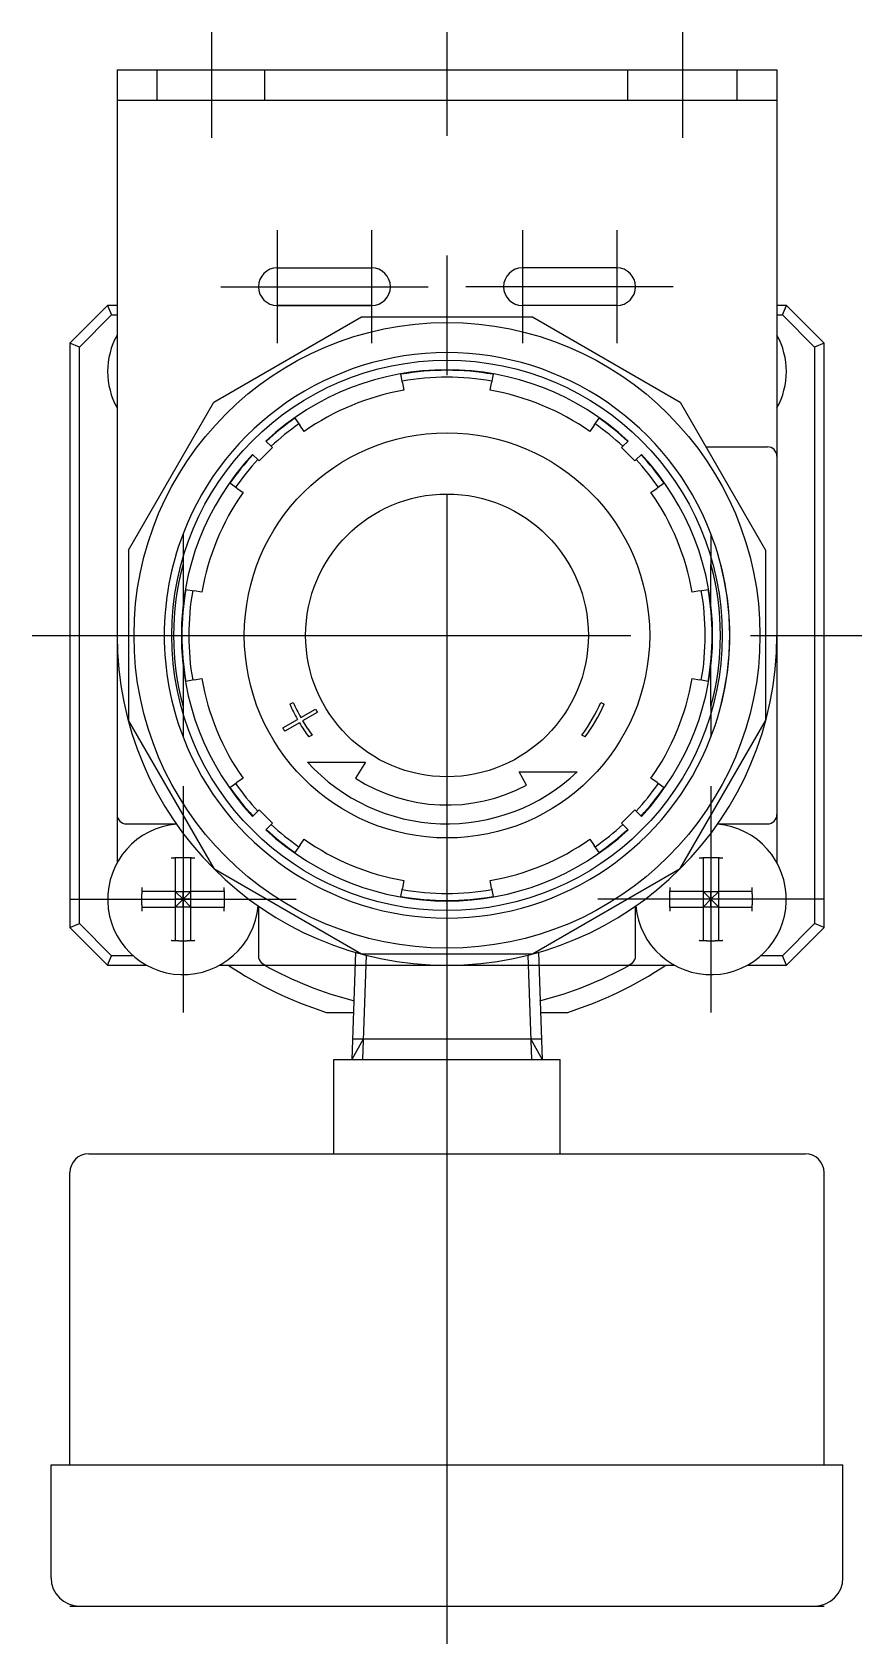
# Model space of a CAD drawing. Extents: x -36 to 182, y -116 to 186.
# Drawn here: x -22 to 22, y 100.2 to 185.7 of the extents above; entities that cross this region are included whole.
import ezdxf

# ---------------------------------------------------------------- set-up
doc = ezdxf.new("R2010")
doc.units = 0
doc.linetypes.add('CENTER', pattern=[50.8, 31.75, -6.35, 6.35, -6.35])
doc.linetypes.add('DASHED', pattern=[19.05, 12.7, -6.35])
doc.layers.get('0').update_dxf_attribs({"linetype": 'CONTINUOUS'})
doc.layers.add('CENTER', color=1, linetype='CENTER')

msp = doc.modelspace()

# ---------------------------------------------------------------- linework, layer by layer
at = {"color": 7, "linetype": 'CONTINUOUS'}
for p, q in [((-17.5, 183.701), (17.5, 183.701)), ((-17.5, 183.701), (-17.5, 141.637)), ((17.5, 183.701), (17.5, 141.637)), ((-17.5, 182.101), (17.5, 182.101)), ((-9, 173.201), (-4, 173.201)), ((9, 173.201), (4, 173.201)), ((-18, 171.201), (-20, 169.201)), ((-17.5, 171.201), (-18, 171.201)), ((-18, 171.201), (-17.793, 170.701)), ((-9, 171.201), (-4, 171.201)), ((-4, 171.201), (-9, 171.201)), ((9, 171.201), (4, 171.201)), ((9, 171.201), (4, 171.201)), ((18, 171.201), (17.5, 171.201)), ((17.793, 170.701), (18, 171.201)), ((20, 169.201), (18, 171.201)), ((-19.5, 168.994), (-17.793, 170.701)), ((-17.793, 170.701), (-17.5, 170.701)), ((-12.372, 166.073), (-4.528, 170.601)), ((-4.528, 170.601), (4.528, 170.601)), ((4.528, 170.601), (12.372, 166.073)), ((17.5, 170.701), (17.793, 170.701)), ((17.793, 170.701), (19.5, 168.994)), ((-20, 169.201), (-20, 138.201)), ((-19.5, 168.994), (-20, 169.201)), ((-19.5, 138.408), (-19.5, 168.994)), ((20, 169.201), (19.5, 168.994)), ((19.5, 168.994), (19.5, 138.408)), ((20, 138.201), (20, 169.201)), ((-2.364, 167.106), (-2.442, 167.553)), ((-2.364, 167.106), (-2.294, 166.709)), ((2.294, 166.709), (2.364, 167.106)), ((2.442, 167.553), (2.364, 167.106)), ((-16.9, 158.229), (-12.372, 166.073)), ((12.372, 166.073), (16.9, 158.229)), ((-8.068, 165.223), (-7.807, 164.851)), ((7.807, 164.851), (8.068, 165.223)), ((-7.576, 164.521), (-7.807, 164.851)), ((7.807, 164.851), (7.576, 164.521)), ((-10.293, 163.287), (-10.311, 163.305)), ((-9.97, 162.964), (-9.618, 163.319)), ((-9.618, 163.319), (-9.263, 163.671)), ((-9.604, 164.012), (-9.586, 163.994)), ((-9.586, 163.994), (-9.324, 163.732)), ((-9.264, 163.672), (-9.324, 163.732)), ((9.263, 163.671), (9.618, 163.319)), ((9.324, 163.732), (9.264, 163.672)), ((9.324, 163.732), (9.586, 163.994)), ((9.586, 163.994), (9.604, 164.012)), ((9.618, 163.319), (9.97, 162.964)), ((10.311, 163.305), (10.293, 163.287)), ((13.741, 163.701), (17, 163.701)), ((-10.293, 163.287), (-10.032, 163.025)), ((-10.032, 163.025), (-9.971, 162.965)), ((9.971, 162.965), (10.032, 163.025)), ((10.032, 163.025), (10.293, 163.287)), ((-11.15, 161.508), (-11.522, 161.769)), ((11.522, 161.769), (11.15, 161.508)), ((-11.15, 161.508), (-10.82, 161.277)), ((10.82, 161.277), (11.15, 161.508)), ((-14, 159.086), (-14, 157.476)), ((14, 159.086), (14, 157.476)), ((-16.9, 158.229), (-16.9, 149.173)), ((16.9, 158.229), (16.9, 149.173)), ((-14, 157.476), (-14, 155.301)), ((14, 155.301), (14, 157.476)), ((-13.852, 156.143), (-13.405, 156.064)), ((-13.008, 155.995), (-13.405, 156.064)), ((13.405, 156.064), (13.008, 155.995)), ((13.405, 156.064), (13.852, 156.143)), ((-14, 152.1), (-14, 149.926)), ((-13.405, 151.337), (-13.852, 151.258)), ((-13.405, 151.337), (-13.008, 151.407)), ((13.008, 151.407), (13.405, 151.337)), ((13.852, 151.258), (13.405, 151.337)), ((14, 149.926), (14, 152.1)), ((-14, 149.926), (-14, 148.316)), ((-8.333, 150.044), (-8.159, 150.145)), ((-7.757, 149.338), (-6.978, 149.788)), ((8.159, 150.145), (8.333, 150.044)), ((14, 149.926), (14, 148.316)), ((-16.9, 149.173), (-12.372, 141.329)), ((-8.71, 148.788), (-7.93, 149.238)), ((-7.83, 149.065), (-8.61, 148.615)), ((-6.878, 149.615), (-7.657, 149.165)), ((12.372, 141.329), (16.9, 149.173)), ((-7.159, 148.413), (-7.333, 148.312)), ((7.333, 148.312), (7.159, 148.413)), ((-7.392, 146.966), (-4.318, 146.966)), ((-4.318, 146.966), (-4.857, 146.124)), ((4.212, 145.747), (3.83, 146.467)), ((3.83, 146.467), (6.905, 146.467)), ((-11.522, 145.633), (-11.15, 145.894)), ((-10.82, 146.125), (-11.15, 145.894)), ((11.15, 145.894), (10.82, 146.125)), ((11.15, 145.894), (11.522, 145.633)), ((-17.5, 144.201), (-17.5, 144.121)), ((-17, 143.701), (-14.361, 143.701)), ((-10.311, 144.097), (-10.293, 144.115)), ((-10.293, 144.115), (-10.032, 144.376)), ((-9.971, 144.437), (-10.032, 144.376)), ((-9.97, 144.438), (-9.618, 144.083)), ((-9.618, 144.083), (-9.263, 143.731)), ((-9.586, 143.408), (-9.324, 143.669)), ((-9.324, 143.669), (-9.264, 143.73)), ((9.263, 143.731), (9.618, 144.083)), ((9.264, 143.73), (9.324, 143.669)), ((9.324, 143.669), (9.586, 143.408)), ((9.618, 144.083), (9.97, 144.438)), ((10.032, 144.376), (9.971, 144.437)), ((10.032, 144.376), (10.293, 144.115)), ((10.293, 144.115), (10.311, 144.097)), ((14.361, 143.701), (17, 143.701)), ((17.5, 144.121), (17.5, 144.201)), ((17.5, 144.121), (17.5, 143.201)), ((-9.586, 143.408), (-9.604, 143.39)), ((-7.807, 142.551), (-7.576, 142.881)), ((7.576, 142.881), (7.807, 142.551)), ((9.604, 143.39), (9.586, 143.408)), ((-7.807, 142.551), (-8.068, 142.179)), ((8.068, 142.179), (7.807, 142.551)), ((-14.415, 141.891), (-14.415, 140.116)), ((-13.585, 140.116), (-13.585, 141.891)), ((-12.372, 141.329), (-4.528, 136.801)), ((4.528, 136.801), (12.372, 141.329)), ((13.585, 141.891), (13.585, 140.116)), ((14.415, 140.116), (14.415, 141.891)), ((-2.442, 139.849), (-2.364, 140.296)), ((-2.294, 140.693), (-2.364, 140.296)), ((2.364, 140.296), (2.294, 140.693)), ((2.364, 140.296), (2.442, 139.849)), ((-14.415, 140.116), (-16.191, 140.116)), ((-14, 139.701), (-14.415, 140.116)), ((-14.415, 140.116), (-14.415, 139.286)), ((-14.415, 140.116), (-13.585, 140.116)), ((-14.415, 139.286), (-14, 139.701)), ((-14, 139.701), (-14.415, 139.701)), ((-14, 139.701), (-14, 140.116)), ((-13.585, 140.116), (-14, 139.701)), ((-14, 139.286), (-14, 139.701)), ((-14, 139.701), (-13.585, 139.286)), ((-13.585, 139.701), (-14, 139.701)), ((-11.809, 140.116), (-13.585, 140.116)), ((-13.585, 139.286), (-13.585, 140.116)), ((13.585, 140.116), (11.809, 140.116)), ((14, 139.701), (13.585, 140.116)), ((13.585, 140.116), (13.585, 139.286)), ((13.585, 140.116), (14.415, 140.116)), ((13.585, 139.286), (14, 139.701)), ((14, 139.701), (13.585, 139.701)), ((14, 139.701), (14, 140.116)), ((14.415, 140.116), (14, 139.701)), ((14, 139.286), (14, 139.701)), ((14, 139.701), (14.415, 139.286)), ((14.415, 139.701), (14, 139.701)), ((16.191, 140.116), (14.415, 140.116)), ((14.415, 139.286), (14.415, 140.116)), ((-16.191, 139.286), (-14.415, 139.286)), ((-14.415, 139.286), (-14.415, 137.51)), ((-13.585, 139.286), (-14.415, 139.286)), ((-13.585, 139.286), (-11.809, 139.286)), ((-13.585, 137.51), (-13.585, 139.286)), ((-10, 139.339), (-10, 136.701)), ((10, 136.701), (10, 139.339)), ((11.809, 139.286), (13.585, 139.286)), ((13.585, 139.286), (13.585, 137.51)), ((14.415, 139.286), (13.585, 139.286)), ((14.415, 139.286), (16.191, 139.286)), ((14.415, 137.51), (14.415, 139.286)), ((-20, 138.201), (-19.5, 138.408)), ((-20, 138.201), (-18, 136.201)), ((-17.793, 136.701), (-19.5, 138.408)), ((19.5, 138.408), (17.793, 136.701)), ((18, 136.201), (20, 138.201)), ((20, 138.201), (19.5, 138.408)), ((-4.857, 136.889), (-5.056, 131.201)), ((-4.528, 136.801), (4.528, 136.801)), ((4.857, 136.889), (5.056, 131.201)), ((-18, 136.201), (-17.793, 136.701)), ((-18, 136.201), (-15.936, 136.201)), ((-16.646, 136.701), (-17.793, 136.701)), ((-12.064, 136.201), (12.064, 136.201)), ((-9.58, 136.201), (-9.5, 136.201)), ((9.5, 136.201), (9.58, 136.201)), ((15.936, 136.201), (18, 136.201)), ((17.793, 136.701), (16.646, 136.701)), ((18, 136.201), (17.793, 136.701)), ((-6.403, 133.701), (-4.943, 133.701)), ((4.943, 133.701), (6.403, 133.701)), ((5.019, 132.272), (-5.019, 132.272)), ((-6, 131.201), (6, 131.201)), ((-6, 126.201), (-6, 131.201)), ((6, 126.201), (6, 131.201)), ((-19, 126.201), (19, 126.201)), ((-20, 109.701), (-20, 125.201)), ((20, 109.701), (20, 125.201)), ((-21, 103.701), (-21, 109.701)), ((-21, 109.701), (21, 109.701)), ((21, 103.701), (21, 109.701)), ((-20, 102.201), (20, 102.201))]:
    msp.add_line(p, q, dxfattribs=at)
at = {"color": 3, "linetype": 'DASHED'}
for p, q in [((-15.4, 183.701), (-15.4, 182.101)), ((-9.673, 183.701), (-9.672, 182.101)), ((9.6, 182.101), (9.6, 183.701)), ((15.4, 182.101), (15.4, 183.701))]:
    msp.add_line(p, q, dxfattribs=at)
at = {"color": 3, "linetype": 'CONTINUOUS'}
for p, q in [((-4.282, 136.733), (-4.475, 131.201)), ((4.282, 136.733), (4.475, 131.201)), ((-4.438, 132.272), (-5.056, 131.201)), ((4.438, 132.272), (5.056, 131.201))]:
    msp.add_line(p, q, dxfattribs=at)
at = {"color": 7, "linetype": 'CONTINUOUS'}
for points in [[(-13.373, 141.879, 0), (-13.383, 141.88, 0), (-13.393, 141.881, 0), (-13.403, 141.881, 0), (-13.412, 141.882, 0), (-13.422, 141.883, 0), (-13.432, 141.883, 0), (-13.442, 141.884, 0), (-13.452, 141.884, 0), (-13.461, 141.885, 0), (-13.471, 141.886, 0), (-13.481, 141.886, 0), (-13.491, 141.887, 0), (-13.5, 141.887, 0), (-13.51, 141.888, 0), (-13.52, 141.888, 0), (-13.53, 141.889, 0), (-13.54, 141.889, 0), (-13.549, 141.89, 0), (-13.559, 141.89, 0), (-13.569, 141.891, 0), (-13.579, 141.891, 0), (-13.588, 141.892, 0), (-13.598, 141.892, 0), (-13.608, 141.892, 0), (-13.618, 141.893, 0), (-13.628, 141.893, 0), (-13.637, 141.894, 0), (-13.647, 141.894, 0), (-13.657, 141.894, 0), (-13.667, 141.895, 0), (-13.677, 141.895, 0), (-13.686, 141.896, 0), (-13.696, 141.896, 0), (-13.706, 141.896, 0), (-13.716, 141.896, 0), (-13.726, 141.897, 0), (-13.735, 141.897, 0), (-13.745, 141.897, 0), (-13.755, 141.898, 0), (-13.765, 141.898, 0), (-13.774, 141.898, 0), (-13.784, 141.898, 0), (-13.794, 141.899, 0), (-13.804, 141.899, 0), (-13.814, 141.899, 0), (-13.823, 141.899, 0), (-13.833, 141.899, 0), (-13.843, 141.9, 0), (-13.853, 141.9, 0), (-13.863, 141.9, 0), (-13.873, 141.9, 0), (-13.882, 141.9, 0), (-13.892, 141.9, 0), (-13.902, 141.9, 0), (-13.912, 141.9, 0), (-13.921, 141.901, 0), (-13.931, 141.901, 0), (-13.941, 141.901, 0), (-13.951, 141.901, 0), (-13.961, 141.901, 0), (-13.971, 141.901, 0), (-13.98, 141.901, 0), (-13.99, 141.901, 0), (-14, 141.901, 0), (-14.01, 141.901, 0), (-14.02, 141.901, 0), (-14.029, 141.901, 0), (-14.039, 141.901, 0), (-14.049, 141.901, 0), (-14.059, 141.901, 0), (-14.069, 141.901, 0), (-14.079, 141.901, 0), (-14.088, 141.9, 0), (-14.098, 141.9, 0), (-14.108, 141.9, 0), (-14.118, 141.9, 0), (-14.127, 141.9, 0), (-14.137, 141.9, 0), (-14.147, 141.9, 0), (-14.157, 141.9, 0), (-14.167, 141.899, 0), (-14.177, 141.899, 0), (-14.186, 141.899, 0), (-14.196, 141.899, 0), (-14.206, 141.899, 0), (-14.216, 141.898, 0), (-14.226, 141.898, 0), (-14.235, 141.898, 0), (-14.245, 141.898, 0), (-14.255, 141.897, 0), (-14.265, 141.897, 0), (-14.274, 141.897, 0), (-14.284, 141.896, 0), (-14.294, 141.896, 0), (-14.304, 141.896, 0), (-14.314, 141.896, 0), (-14.323, 141.895, 0), (-14.333, 141.895, 0), (-14.343, 141.894, 0), (-14.353, 141.894, 0), (-14.363, 141.894, 0), (-14.372, 141.893, 0), (-14.382, 141.893, 0), (-14.392, 141.892, 0), (-14.402, 141.892, 0), (-14.412, 141.892, 0), (-14.421, 141.891, 0), (-14.431, 141.891, 0), (-14.441, 141.89, 0), (-14.451, 141.89, 0), (-14.46, 141.889, 0), (-14.47, 141.889, 0), (-14.48, 141.888, 0), (-14.49, 141.888, 0), (-14.5, 141.887, 0), (-14.509, 141.887, 0), (-14.519, 141.886, 0), (-14.529, 141.886, 0), (-14.539, 141.885, 0), (-14.548, 141.884, 0), (-14.558, 141.884, 0), (-14.568, 141.883, 0), (-14.578, 141.883, 0), (-14.588, 141.882, 0), (-14.597, 141.881, 0), (-14.607, 141.881, 0), (-14.617, 141.88, 0), (-14.627, 141.879, 0)], [(14.627, 141.879, 0), (14.617, 141.88, 0), (14.607, 141.881, 0), (14.597, 141.881, 0), (14.588, 141.882, 0), (14.578, 141.883, 0), (14.568, 141.883, 0), (14.558, 141.884, 0), (14.548, 141.884, 0), (14.539, 141.885, 0), (14.529, 141.886, 0), (14.519, 141.886, 0), (14.509, 141.887, 0), (14.5, 141.887, 0), (14.49, 141.888, 0), (14.48, 141.888, 0), (14.47, 141.889, 0), (14.46, 141.889, 0), (14.451, 141.89, 0), (14.441, 141.89, 0), (14.431, 141.891, 0), (14.421, 141.891, 0), (14.412, 141.892, 0), (14.402, 141.892, 0), (14.392, 141.892, 0), (14.382, 141.893, 0), (14.372, 141.893, 0), (14.363, 141.894, 0), (14.353, 141.894, 0), (14.343, 141.894, 0), (14.333, 141.895, 0), (14.323, 141.895, 0), (14.314, 141.896, 0), (14.304, 141.896, 0), (14.294, 141.896, 0), (14.284, 141.896, 0), (14.274, 141.897, 0), (14.265, 141.897, 0), (14.255, 141.897, 0), (14.245, 141.898, 0), (14.235, 141.898, 0), (14.226, 141.898, 0), (14.216, 141.898, 0), (14.206, 141.899, 0), (14.196, 141.899, 0), (14.186, 141.899, 0), (14.177, 141.899, 0), (14.167, 141.899, 0), (14.157, 141.9, 0), (14.147, 141.9, 0), (14.137, 141.9, 0), (14.127, 141.9, 0), (14.118, 141.9, 0), (14.108, 141.9, 0), (14.098, 141.9, 0), (14.088, 141.9, 0), (14.079, 141.901, 0), (14.069, 141.901, 0), (14.059, 141.901, 0), (14.049, 141.901, 0), (14.039, 141.901, 0), (14.029, 141.901, 0), (14.02, 141.901, 0), (14.01, 141.901, 0), (14, 141.901, 0), (13.99, 141.901, 0), (13.98, 141.901, 0), (13.971, 141.901, 0), (13.961, 141.901, 0), (13.951, 141.901, 0), (13.941, 141.901, 0), (13.931, 141.901, 0), (13.921, 141.901, 0), (13.912, 141.9, 0), (13.902, 141.9, 0), (13.892, 141.9, 0), (13.882, 141.9, 0), (13.873, 141.9, 0), (13.863, 141.9, 0), (13.853, 141.9, 0), (13.843, 141.9, 0), (13.833, 141.899, 0), (13.823, 141.899, 0), (13.814, 141.899, 0), (13.804, 141.899, 0), (13.794, 141.899, 0), (13.784, 141.898, 0), (13.774, 141.898, 0), (13.765, 141.898, 0), (13.755, 141.898, 0), (13.745, 141.897, 0), (13.735, 141.897, 0), (13.726, 141.897, 0), (13.716, 141.896, 0), (13.706, 141.896, 0), (13.696, 141.896, 0), (13.686, 141.896, 0), (13.677, 141.895, 0), (13.667, 141.895, 0), (13.657, 141.894, 0), (13.647, 141.894, 0), (13.637, 141.894, 0), (13.628, 141.893, 0), (13.618, 141.893, 0), (13.608, 141.892, 0), (13.598, 141.892, 0), (13.588, 141.892, 0), (13.579, 141.891, 0), (13.569, 141.891, 0), (13.559, 141.89, 0), (13.549, 141.89, 0), (13.54, 141.889, 0), (13.53, 141.889, 0), (13.52, 141.888, 0), (13.51, 141.888, 0), (13.5, 141.887, 0), (13.491, 141.887, 0), (13.481, 141.886, 0), (13.471, 141.886, 0), (13.461, 141.885, 0), (13.452, 141.884, 0), (13.442, 141.884, 0), (13.432, 141.883, 0), (13.422, 141.883, 0), (13.412, 141.882, 0), (13.403, 141.881, 0), (13.393, 141.881, 0), (13.383, 141.88, 0), (13.373, 141.879, 0)], [(-16.178, 140.327, 0), (-16.179, 140.318, 0), (-16.18, 140.308, 0), (-16.18, 140.298, 0), (-16.181, 140.288, 0), (-16.182, 140.279, 0), (-16.182, 140.269, 0), (-16.183, 140.259, 0), (-16.183, 140.249, 0), (-16.184, 140.24, 0), (-16.185, 140.23, 0), (-16.185, 140.22, 0), (-16.186, 140.21, 0), (-16.186, 140.2, 0), (-16.187, 140.191, 0), (-16.187, 140.181, 0), (-16.188, 140.171, 0), (-16.188, 140.161, 0), (-16.189, 140.152, 0), (-16.189, 140.142, 0), (-16.19, 140.132, 0), (-16.19, 140.122, 0), (-16.191, 140.112, 0), (-16.191, 140.103, 0), (-16.192, 140.093, 0), (-16.192, 140.083, 0), (-16.192, 140.073, 0), (-16.193, 140.064, 0), (-16.193, 140.054, 0), (-16.194, 140.044, 0), (-16.194, 140.034, 0), (-16.194, 140.024, 0), (-16.195, 140.015, 0), (-16.195, 140.005, 0), (-16.195, 139.995, 0), (-16.196, 139.985, 0), (-16.196, 139.975, 0), (-16.196, 139.966, 0), (-16.196, 139.956, 0), (-16.197, 139.946, 0), (-16.197, 139.936, 0), (-16.197, 139.926, 0), (-16.198, 139.917, 0), (-16.198, 139.907, 0), (-16.198, 139.897, 0), (-16.198, 139.887, 0), (-16.198, 139.877, 0), (-16.198, 139.868, 0), (-16.199, 139.858, 0), (-16.199, 139.848, 0), (-16.199, 139.838, 0), (-16.199, 139.828, 0), (-16.199, 139.819, 0), (-16.199, 139.809, 0), (-16.2, 139.799, 0), (-16.2, 139.789, 0), (-16.2, 139.779, 0), (-16.2, 139.77, 0), (-16.2, 139.76, 0), (-16.2, 139.75, 0), (-16.2, 139.74, 0), (-16.2, 139.73, 0), (-16.2, 139.721, 0), (-16.2, 139.711, 0), (-16.2, 139.701, 0), (-16.2, 139.691, 0), (-16.2, 139.681, 0), (-16.2, 139.671, 0), (-16.2, 139.662, 0), (-16.2, 139.652, 0), (-16.2, 139.642, 0), (-16.2, 139.632, 0), (-16.2, 139.622, 0), (-16.2, 139.613, 0), (-16.2, 139.603, 0), (-16.199, 139.593, 0), (-16.199, 139.583, 0), (-16.199, 139.573, 0), (-16.199, 139.564, 0), (-16.199, 139.554, 0), (-16.199, 139.544, 0), (-16.198, 139.534, 0), (-16.198, 139.524, 0), (-16.198, 139.515, 0), (-16.198, 139.505, 0), (-16.198, 139.495, 0), (-16.198, 139.485, 0), (-16.197, 139.475, 0), (-16.197, 139.466, 0), (-16.197, 139.456, 0), (-16.196, 139.446, 0), (-16.196, 139.436, 0), (-16.196, 139.426, 0), (-16.196, 139.417, 0), (-16.195, 139.407, 0), (-16.195, 139.397, 0), (-16.195, 139.387, 0), (-16.194, 139.377, 0), (-16.194, 139.368, 0), (-16.194, 139.358, 0), (-16.193, 139.348, 0), (-16.193, 139.338, 0), (-16.192, 139.328, 0), (-16.192, 139.319, 0), (-16.192, 139.309, 0), (-16.191, 139.299, 0), (-16.191, 139.289, 0), (-16.19, 139.28, 0), (-16.19, 139.27, 0), (-16.189, 139.26, 0), (-16.189, 139.25, 0), (-16.188, 139.24, 0), (-16.188, 139.231, 0), (-16.187, 139.221, 0), (-16.187, 139.211, 0), (-16.186, 139.201, 0), (-16.186, 139.192, 0), (-16.185, 139.182, 0), (-16.185, 139.172, 0), (-16.184, 139.162, 0), (-16.183, 139.152, 0), (-16.183, 139.143, 0), (-16.182, 139.133, 0), (-16.182, 139.123, 0), (-16.181, 139.113, 0), (-16.18, 139.104, 0), (-16.18, 139.094, 0), (-16.179, 139.084, 0), (-16.178, 139.074, 0)], [(-11.822, 139.074, 0), (-11.821, 139.084, 0), (-11.82, 139.094, 0), (-11.819, 139.104, 0), (-11.819, 139.113, 0), (-11.818, 139.123, 0), (-11.818, 139.133, 0), (-11.817, 139.143, 0), (-11.816, 139.152, 0), (-11.816, 139.162, 0), (-11.815, 139.172, 0), (-11.815, 139.182, 0), (-11.814, 139.192, 0), (-11.814, 139.201, 0), (-11.813, 139.211, 0), (-11.813, 139.221, 0), (-11.812, 139.231, 0), (-11.812, 139.24, 0), (-11.811, 139.25, 0), (-11.811, 139.26, 0), (-11.81, 139.27, 0), (-11.81, 139.28, 0), (-11.809, 139.289, 0), (-11.809, 139.299, 0), (-11.808, 139.309, 0), (-11.808, 139.319, 0), (-11.808, 139.328, 0), (-11.807, 139.338, 0), (-11.807, 139.348, 0), (-11.806, 139.358, 0), (-11.806, 139.368, 0), (-11.806, 139.377, 0), (-11.805, 139.387, 0), (-11.805, 139.397, 0), (-11.805, 139.407, 0), (-11.804, 139.417, 0), (-11.804, 139.426, 0), (-11.804, 139.436, 0), (-11.804, 139.446, 0), (-11.803, 139.456, 0), (-11.803, 139.466, 0), (-11.803, 139.475, 0), (-11.803, 139.485, 0), (-11.802, 139.495, 0), (-11.802, 139.505, 0), (-11.802, 139.515, 0), (-11.802, 139.524, 0), (-11.802, 139.534, 0), (-11.801, 139.544, 0), (-11.801, 139.554, 0), (-11.801, 139.564, 0), (-11.801, 139.573, 0), (-11.801, 139.583, 0), (-11.801, 139.593, 0), (-11.8, 139.603, 0), (-11.8, 139.613, 0), (-11.8, 139.622, 0), (-11.8, 139.632, 0), (-11.8, 139.642, 0), (-11.8, 139.652, 0), (-11.8, 139.662, 0), (-11.8, 139.671, 0), (-11.8, 139.681, 0), (-11.8, 139.691, 0), (-11.8, 139.701, 0), (-11.8, 139.711, 0), (-11.8, 139.721, 0), (-11.8, 139.73, 0), (-11.8, 139.74, 0), (-11.8, 139.75, 0), (-11.8, 139.76, 0), (-11.8, 139.77, 0), (-11.8, 139.779, 0), (-11.8, 139.789, 0), (-11.8, 139.799, 0), (-11.801, 139.809, 0), (-11.801, 139.819, 0), (-11.801, 139.828, 0), (-11.801, 139.838, 0), (-11.801, 139.848, 0), (-11.801, 139.858, 0), (-11.802, 139.868, 0), (-11.802, 139.877, 0), (-11.802, 139.887, 0), (-11.802, 139.897, 0), (-11.802, 139.907, 0), (-11.803, 139.917, 0), (-11.803, 139.926, 0), (-11.803, 139.936, 0), (-11.803, 139.946, 0), (-11.804, 139.956, 0), (-11.804, 139.966, 0), (-11.804, 139.975, 0), (-11.804, 139.985, 0), (-11.805, 139.995, 0), (-11.805, 140.005, 0), (-11.805, 140.015, 0), (-11.806, 140.024, 0), (-11.806, 140.034, 0), (-11.806, 140.044, 0), (-11.807, 140.054, 0), (-11.807, 140.064, 0), (-11.808, 140.073, 0), (-11.808, 140.083, 0), (-11.808, 140.093, 0), (-11.809, 140.103, 0), (-11.809, 140.112, 0), (-11.81, 140.122, 0), (-11.81, 140.132, 0), (-11.811, 140.142, 0), (-11.811, 140.152, 0), (-11.812, 140.161, 0), (-11.812, 140.171, 0), (-11.813, 140.181, 0), (-11.813, 140.191, 0), (-11.814, 140.2, 0), (-11.814, 140.21, 0), (-11.815, 140.22, 0), (-11.815, 140.23, 0), (-11.816, 140.24, 0), (-11.816, 140.249, 0), (-11.817, 140.259, 0), (-11.818, 140.269, 0), (-11.818, 140.279, 0), (-11.819, 140.288, 0), (-11.819, 140.298, 0), (-11.82, 140.308, 0), (-11.821, 140.318, 0), (-11.822, 140.327, 0)], [(11.822, 140.327, 0), (11.821, 140.318, 0), (11.82, 140.308, 0), (11.819, 140.298, 0), (11.819, 140.288, 0), (11.818, 140.279, 0), (11.818, 140.269, 0), (11.817, 140.259, 0), (11.816, 140.249, 0), (11.816, 140.24, 0), (11.815, 140.23, 0), (11.815, 140.22, 0), (11.814, 140.21, 0), (11.814, 140.2, 0), (11.813, 140.191, 0), (11.813, 140.181, 0), (11.812, 140.171, 0), (11.812, 140.161, 0), (11.811, 140.152, 0), (11.811, 140.142, 0), (11.81, 140.132, 0), (11.81, 140.122, 0), (11.809, 140.112, 0), (11.809, 140.103, 0), (11.808, 140.093, 0), (11.808, 140.083, 0), (11.808, 140.073, 0), (11.807, 140.064, 0), (11.807, 140.054, 0), (11.806, 140.044, 0), (11.806, 140.034, 0), (11.806, 140.024, 0), (11.805, 140.015, 0), (11.805, 140.005, 0), (11.805, 139.995, 0), (11.804, 139.985, 0), (11.804, 139.975, 0), (11.804, 139.966, 0), (11.804, 139.956, 0), (11.803, 139.946, 0), (11.803, 139.936, 0), (11.803, 139.926, 0), (11.803, 139.917, 0), (11.802, 139.907, 0), (11.802, 139.897, 0), (11.802, 139.887, 0), (11.802, 139.877, 0), (11.802, 139.868, 0), (11.801, 139.858, 0), (11.801, 139.848, 0), (11.801, 139.838, 0), (11.801, 139.828, 0), (11.801, 139.819, 0), (11.801, 139.809, 0), (11.8, 139.799, 0), (11.8, 139.789, 0), (11.8, 139.779, 0), (11.8, 139.77, 0), (11.8, 139.76, 0), (11.8, 139.75, 0), (11.8, 139.74, 0), (11.8, 139.73, 0), (11.8, 139.721, 0), (11.8, 139.711, 0), (11.8, 139.701, 0), (11.8, 139.691, 0), (11.8, 139.681, 0), (11.8, 139.671, 0), (11.8, 139.662, 0), (11.8, 139.652, 0), (11.8, 139.642, 0), (11.8, 139.632, 0), (11.8, 139.622, 0), (11.8, 139.613, 0), (11.8, 139.603, 0), (11.801, 139.593, 0), (11.801, 139.583, 0), (11.801, 139.573, 0), (11.801, 139.564, 0), (11.801, 139.554, 0), (11.801, 139.544, 0), (11.802, 139.534, 0), (11.802, 139.524, 0), (11.802, 139.515, 0), (11.802, 139.505, 0), (11.802, 139.495, 0), (11.803, 139.485, 0), (11.803, 139.475, 0), (11.803, 139.466, 0), (11.803, 139.456, 0), (11.804, 139.446, 0), (11.804, 139.436, 0), (11.804, 139.426, 0), (11.804, 139.417, 0), (11.805, 139.407, 0), (11.805, 139.397, 0), (11.805, 139.387, 0), (11.806, 139.377, 0), (11.806, 139.368, 0), (11.806, 139.358, 0), (11.807, 139.348, 0), (11.807, 139.338, 0), (11.808, 139.328, 0), (11.808, 139.319, 0), (11.808, 139.309, 0), (11.809, 139.299, 0), (11.809, 139.289, 0), (11.81, 139.28, 0), (11.81, 139.27, 0), (11.811, 139.26, 0), (11.811, 139.25, 0), (11.812, 139.24, 0), (11.812, 139.231, 0), (11.813, 139.221, 0), (11.813, 139.211, 0), (11.814, 139.201, 0), (11.814, 139.192, 0), (11.815, 139.182, 0), (11.815, 139.172, 0), (11.816, 139.162, 0), (11.816, 139.152, 0), (11.817, 139.143, 0), (11.818, 139.133, 0), (11.818, 139.123, 0), (11.819, 139.113, 0), (11.819, 139.104, 0), (11.82, 139.094, 0), (11.821, 139.084, 0), (11.822, 139.074, 0)], [(16.178, 139.074, 0), (16.179, 139.084, 0), (16.18, 139.094, 0), (16.18, 139.104, 0), (16.181, 139.113, 0), (16.182, 139.123, 0), (16.182, 139.133, 0), (16.183, 139.143, 0), (16.183, 139.152, 0), (16.184, 139.162, 0), (16.185, 139.172, 0), (16.185, 139.182, 0), (16.186, 139.192, 0), (16.186, 139.201, 0), (16.187, 139.211, 0), (16.187, 139.221, 0), (16.188, 139.231, 0), (16.188, 139.24, 0), (16.189, 139.25, 0), (16.189, 139.26, 0), (16.19, 139.27, 0), (16.19, 139.28, 0), (16.191, 139.289, 0), (16.191, 139.299, 0), (16.192, 139.309, 0), (16.192, 139.319, 0), (16.192, 139.328, 0), (16.193, 139.338, 0), (16.193, 139.348, 0), (16.194, 139.358, 0), (16.194, 139.368, 0), (16.194, 139.377, 0), (16.195, 139.387, 0), (16.195, 139.397, 0), (16.195, 139.407, 0), (16.196, 139.417, 0), (16.196, 139.426, 0), (16.196, 139.436, 0), (16.196, 139.446, 0), (16.197, 139.456, 0), (16.197, 139.466, 0), (16.197, 139.475, 0), (16.198, 139.485, 0), (16.198, 139.495, 0), (16.198, 139.505, 0), (16.198, 139.515, 0), (16.198, 139.524, 0), (16.198, 139.534, 0), (16.199, 139.544, 0), (16.199, 139.554, 0), (16.199, 139.564, 0), (16.199, 139.573, 0), (16.199, 139.583, 0), (16.199, 139.593, 0), (16.2, 139.603, 0), (16.2, 139.613, 0), (16.2, 139.622, 0), (16.2, 139.632, 0), (16.2, 139.642, 0), (16.2, 139.652, 0), (16.2, 139.662, 0), (16.2, 139.671, 0), (16.2, 139.681, 0), (16.2, 139.691, 0), (16.2, 139.701, 0), (16.2, 139.711, 0), (16.2, 139.721, 0), (16.2, 139.73, 0), (16.2, 139.74, 0), (16.2, 139.75, 0), (16.2, 139.76, 0), (16.2, 139.77, 0), (16.2, 139.779, 0), (16.2, 139.789, 0), (16.2, 139.799, 0), (16.199, 139.809, 0), (16.199, 139.819, 0), (16.199, 139.828, 0), (16.199, 139.838, 0), (16.199, 139.848, 0), (16.199, 139.858, 0), (16.198, 139.868, 0), (16.198, 139.877, 0), (16.198, 139.887, 0), (16.198, 139.897, 0), (16.198, 139.907, 0), (16.198, 139.917, 0), (16.197, 139.926, 0), (16.197, 139.936, 0), (16.197, 139.946, 0), (16.196, 139.956, 0), (16.196, 139.966, 0), (16.196, 139.975, 0), (16.196, 139.985, 0), (16.195, 139.995, 0), (16.195, 140.005, 0), (16.195, 140.015, 0), (16.194, 140.024, 0), (16.194, 140.034, 0), (16.194, 140.044, 0), (16.193, 140.054, 0), (16.193, 140.064, 0), (16.192, 140.073, 0), (16.192, 140.083, 0), (16.192, 140.093, 0), (16.191, 140.103, 0), (16.191, 140.112, 0), (16.19, 140.122, 0), (16.19, 140.132, 0), (16.189, 140.142, 0), (16.189, 140.152, 0), (16.188, 140.161, 0), (16.188, 140.171, 0), (16.187, 140.181, 0), (16.187, 140.191, 0), (16.186, 140.2, 0), (16.186, 140.21, 0), (16.185, 140.22, 0), (16.185, 140.23, 0), (16.184, 140.24, 0), (16.183, 140.249, 0), (16.183, 140.259, 0), (16.182, 140.269, 0), (16.182, 140.279, 0), (16.181, 140.288, 0), (16.18, 140.298, 0), (16.18, 140.308, 0), (16.179, 140.318, 0), (16.178, 140.327, 0)], [(-14.627, 137.522, 0), (-14.617, 137.522, 0), (-14.607, 137.521, 0), (-14.597, 137.52, 0), (-14.588, 137.52, 0), (-14.578, 137.519, 0), (-14.568, 137.519, 0), (-14.558, 137.518, 0), (-14.548, 137.517, 0), (-14.539, 137.517, 0), (-14.529, 137.516, 0), (-14.519, 137.516, 0), (-14.509, 137.515, 0), (-14.5, 137.515, 0), (-14.49, 137.514, 0), (-14.48, 137.513, 0), (-14.47, 137.513, 0), (-14.46, 137.512, 0), (-14.451, 137.512, 0), (-14.441, 137.512, 0), (-14.431, 137.511, 0), (-14.421, 137.511, 0), (-14.412, 137.51, 0), (-14.402, 137.51, 0), (-14.392, 137.509, 0), (-14.382, 137.509, 0), (-14.372, 137.508, 0), (-14.363, 137.508, 0), (-14.353, 137.508, 0), (-14.343, 137.507, 0), (-14.333, 137.507, 0), (-14.323, 137.507, 0), (-14.314, 137.506, 0), (-14.304, 137.506, 0), (-14.294, 137.506, 0), (-14.284, 137.505, 0), (-14.274, 137.505, 0), (-14.265, 137.505, 0), (-14.255, 137.504, 0), (-14.245, 137.504, 0), (-14.235, 137.504, 0), (-14.226, 137.504, 0), (-14.216, 137.503, 0), (-14.206, 137.503, 0), (-14.196, 137.503, 0), (-14.186, 137.503, 0), (-14.177, 137.503, 0), (-14.167, 137.502, 0), (-14.157, 137.502, 0), (-14.147, 137.502, 0), (-14.137, 137.502, 0), (-14.127, 137.502, 0), (-14.118, 137.502, 0), (-14.108, 137.502, 0), (-14.098, 137.501, 0), (-14.088, 137.501, 0), (-14.079, 137.501, 0), (-14.069, 137.501, 0), (-14.059, 137.501, 0), (-14.049, 137.501, 0), (-14.039, 137.501, 0), (-14.029, 137.501, 0), (-14.02, 137.501, 0), (-14.01, 137.501, 0), (-14, 137.501, 0), (-13.99, 137.501, 0), (-13.98, 137.501, 0), (-13.971, 137.501, 0), (-13.961, 137.501, 0), (-13.951, 137.501, 0), (-13.941, 137.501, 0), (-13.931, 137.501, 0), (-13.921, 137.501, 0), (-13.912, 137.501, 0), (-13.902, 137.501, 0), (-13.892, 137.502, 0), (-13.882, 137.502, 0), (-13.873, 137.502, 0), (-13.863, 137.502, 0), (-13.853, 137.502, 0), (-13.843, 137.502, 0), (-13.833, 137.502, 0), (-13.823, 137.503, 0), (-13.814, 137.503, 0), (-13.804, 137.503, 0), (-13.794, 137.503, 0), (-13.784, 137.503, 0), (-13.774, 137.504, 0), (-13.765, 137.504, 0), (-13.755, 137.504, 0), (-13.745, 137.504, 0), (-13.735, 137.505, 0), (-13.726, 137.505, 0), (-13.716, 137.505, 0), (-13.706, 137.506, 0), (-13.696, 137.506, 0), (-13.686, 137.506, 0), (-13.677, 137.507, 0), (-13.667, 137.507, 0), (-13.657, 137.507, 0), (-13.647, 137.508, 0), (-13.637, 137.508, 0), (-13.628, 137.508, 0), (-13.618, 137.509, 0), (-13.608, 137.509, 0), (-13.598, 137.51, 0), (-13.588, 137.51, 0), (-13.579, 137.511, 0), (-13.569, 137.511, 0), (-13.559, 137.512, 0), (-13.549, 137.512, 0), (-13.54, 137.512, 0), (-13.53, 137.513, 0), (-13.52, 137.513, 0), (-13.51, 137.514, 0), (-13.5, 137.515, 0), (-13.491, 137.515, 0), (-13.481, 137.516, 0), (-13.471, 137.516, 0), (-13.461, 137.517, 0), (-13.452, 137.517, 0), (-13.442, 137.518, 0), (-13.432, 137.519, 0), (-13.422, 137.519, 0), (-13.412, 137.52, 0), (-13.403, 137.52, 0), (-13.393, 137.521, 0), (-13.383, 137.522, 0), (-13.373, 137.522, 0)], [(13.373, 137.522, 0), (13.383, 137.522, 0), (13.393, 137.521, 0), (13.403, 137.52, 0), (13.412, 137.52, 0), (13.422, 137.519, 0), (13.432, 137.519, 0), (13.442, 137.518, 0), (13.452, 137.517, 0), (13.461, 137.517, 0), (13.471, 137.516, 0), (13.481, 137.516, 0), (13.491, 137.515, 0), (13.5, 137.515, 0), (13.51, 137.514, 0), (13.52, 137.513, 0), (13.53, 137.513, 0), (13.54, 137.512, 0), (13.549, 137.512, 0), (13.559, 137.512, 0), (13.569, 137.511, 0), (13.579, 137.511, 0), (13.588, 137.51, 0), (13.598, 137.51, 0), (13.608, 137.509, 0), (13.618, 137.509, 0), (13.628, 137.508, 0), (13.637, 137.508, 0), (13.647, 137.508, 0), (13.657, 137.507, 0), (13.667, 137.507, 0), (13.677, 137.507, 0), (13.686, 137.506, 0), (13.696, 137.506, 0), (13.706, 137.506, 0), (13.716, 137.505, 0), (13.726, 137.505, 0), (13.735, 137.505, 0), (13.745, 137.504, 0), (13.755, 137.504, 0), (13.765, 137.504, 0), (13.774, 137.504, 0), (13.784, 137.503, 0), (13.794, 137.503, 0), (13.804, 137.503, 0), (13.814, 137.503, 0), (13.823, 137.503, 0), (13.833, 137.502, 0), (13.843, 137.502, 0), (13.853, 137.502, 0), (13.863, 137.502, 0), (13.873, 137.502, 0), (13.882, 137.502, 0), (13.892, 137.502, 0), (13.902, 137.501, 0), (13.912, 137.501, 0), (13.921, 137.501, 0), (13.931, 137.501, 0), (13.941, 137.501, 0), (13.951, 137.501, 0), (13.961, 137.501, 0), (13.971, 137.501, 0), (13.98, 137.501, 0), (13.99, 137.501, 0), (14, 137.501, 0), (14.01, 137.501, 0), (14.02, 137.501, 0), (14.029, 137.501, 0), (14.039, 137.501, 0), (14.049, 137.501, 0), (14.059, 137.501, 0), (14.069, 137.501, 0), (14.079, 137.501, 0), (14.088, 137.501, 0), (14.098, 137.501, 0), (14.108, 137.502, 0), (14.118, 137.502, 0), (14.127, 137.502, 0), (14.137, 137.502, 0), (14.147, 137.502, 0), (14.157, 137.502, 0), (14.167, 137.502, 0), (14.177, 137.503, 0), (14.186, 137.503, 0), (14.196, 137.503, 0), (14.206, 137.503, 0), (14.216, 137.503, 0), (14.226, 137.504, 0), (14.235, 137.504, 0), (14.245, 137.504, 0), (14.255, 137.504, 0), (14.265, 137.505, 0), (14.274, 137.505, 0), (14.284, 137.505, 0), (14.294, 137.506, 0), (14.304, 137.506, 0), (14.314, 137.506, 0), (14.323, 137.507, 0), (14.333, 137.507, 0), (14.343, 137.507, 0), (14.353, 137.508, 0), (14.363, 137.508, 0), (14.372, 137.508, 0), (14.382, 137.509, 0), (14.392, 137.509, 0), (14.402, 137.51, 0), (14.412, 137.51, 0), (14.421, 137.511, 0), (14.431, 137.511, 0), (14.441, 137.512, 0), (14.451, 137.512, 0), (14.46, 137.512, 0), (14.47, 137.513, 0), (14.48, 137.513, 0), (14.49, 137.514, 0), (14.5, 137.515, 0), (14.509, 137.515, 0), (14.519, 137.516, 0), (14.529, 137.516, 0), (14.539, 137.517, 0), (14.548, 137.517, 0), (14.558, 137.518, 0), (14.568, 137.519, 0), (14.578, 137.519, 0), (14.588, 137.52, 0), (14.597, 137.52, 0), (14.607, 137.521, 0), (14.617, 137.522, 0), (14.627, 137.522, 0)]]:
    msp.add_polyline3d(points, dxfattribs=at)
for radius in [16.6, 14.6, 10.75, 7.5]:
    msp.add_circle((0, 153.701), radius, dxfattribs=at)
for centre, radius, start, end in [((-9, 172.201), 1, 90, 270), ((-4, 172.201), 1, 270, 90), ((4, 172.201), 1, 90, 270), ((9, 172.201), 1, 270, 90), ((-14, 167.701), 4, 151.04498, 208.95502), ((-14, 167.701), 4, 151.04498, 208.95502), ((14, 167.701), 4, 331.04498, 28.95502), ((14, 167.701), 4, 331.04498, 28.95502), ((0, 153.701), 15, 21.03947, 158.96053), ((0, 153.701), 14.091, 47.03346, 132.96654), ((0, 153.701), 14.065, 80, 100), ((0, 153.701), 13.696, 80, 100), ((0, 153.701), 13.209, 100, 125), ((0, 153.701), 13.209, 55, 80), ((0, 153.701), 14.065, 125, 132.96282), ((0, 153.701), 14.065, 47.03718, 55), ((0, 153.701), 13.696, 125, 132.90781), ((0, 153.701), 13.696, 47.09219, 55), ((0, 153.701), 14.091, 137.03346, 222.96654), ((0, 153.701), 14.091, 317.03346, 42.96654), ((17, 163.201), 0.5, 0, 90), ((0, 153.701), 14.065, 137.03718, 145), ((0, 153.701), 13.696, 137.09219, 145), ((0, 153.701), 13.696, 35, 42.90781), ((0, 153.701), 14.065, 35, 42.96282), ((0, 153.701), 13.209, 145, 170), ((0, 153.701), 13.209, 10, 35), ((0, 153.701), 15, 158.96053, 201.03947), ((0, 153.701), 15, 338.96053, 21.03947), ((0, 153.701), 14.5, 164.90981, 195.09019), ((0, 153.701), 14.5, 344.90981, 15.09019), ((0, 153.701), 15, 344.90981, 15.09019), ((0, 153.701), 14.065, 170, 190), ((0, 153.701), 13.696, 170, 190), ((0, 153.701), 13.696, 350, 10), ((0, 153.701), 14.065, 350, 10), ((0, 153.701), 17.5, 180, 0), ((0, 153.701), 13.209, 190, 215), ((0, 153.701), 13.209, 325, 350), ((0, 153.701), 9.1, 203.69101, 209.37039), ((0, 153.701), 8.9, 203.54864, 209.35624), ((0, 153.701), 8, 209.28382, 210.71625), ((0, 153.701), 8.9, 323.54864, 336.45136), ((0, 153.701), 9.1, 323.69101, 336.30899), ((0, 153.701), 10, 209.42706, 210.57299), ((0, 153.701), 9.1, 210.62967, 216.30899), ((0, 153.701), 8.9, 210.64382, 216.45136), ((0, 153.701), 15, 201.03947, 338.96053), ((0, 153.701), 10, 222.33655, 313.66827), ((0, 153.701), 14.065, 215, 222.96282), ((0, 153.701), 13.696, 215, 222.90781), ((0, 153.701), 9, 237.33655, 297.90304), ((0, 153.701), 13.696, 317.09219, 325), ((0, 153.701), 14.065, 317.03718, 325), ((-14, 139.701), 4, 95.02944, 354.97056), ((-17, 144.201), 0.5, 180, 270), ((0, 153.701), 13.696, 227.09219, 235), ((0, 153.701), 13.696, 305, 312.90781), ((14, 139.701), 4, 185.02944, 84.97056), ((17, 144.201), 0.5, 270, 360), ((0, 153.701), 14.091, 227.03346, 312.96654), ((0, 153.701), 14.065, 227.03718, 235), ((0, 153.701), 13.209, 235, 260), ((0, 153.701), 13.209, 280, 305), ((0, 153.701), 14.065, 305, 312.96282), ((0, 153.701), 14.065, 260, 280), ((0, 153.701), 13.696, 260, 280), ((0, 153.701), 21, 236.44269, 252.24721), ((-9.5, 136.701), 0.5, 180, 270), ((0, 153.701), 20, 241.04498, 255.75375), ((0, 153.701), 20, 284.24617, 298.95502), ((0, 153.701), 21, 287.75279, 303.55731), ((9.5, 136.701), 0.5, 270, 360), ((-19, 125.201), 1, 90, 180), ((19, 125.201), 1, 0, 90), ((-19.5, 103.701), 1.5, 180, 270), ((19.5, 103.701), 1.5, 270, 0)]:
    msp.add_arc(centre, radius, start, end, dxfattribs=at)
at = {"layer": 'CENTER', "color": 1, "linetype": 'CENTER'}
for p, q in [((-12.5, 185.701), (-12.5, 180.101)), ((0, 129.398), (0, 185.701)), ((12.5, 185.701), (12.5, 180.101)), ((-9, 175.201), (-9, 169.201)), ((-4, 175.201), (-4, 169.201)), ((4, 175.201), (4, 169.201)), ((9, 175.201), (9, 169.201)), ((-12, 172.201), (-1, 172.201)), ((12, 172.201), (1, 172.201)), ((-22, 153.701), (22, 153.701)), ((-14, 145.701), (-14, 133.701)), ((14, 145.701), (14, 133.701)), ((0, 100.201), (0, 140.998)), ((-20, 139.701), (-8, 139.701)), ((20, 139.701), (8, 139.701))]:
    msp.add_line(p, q, dxfattribs=at)

doc.saveas('drawing.dxf')
